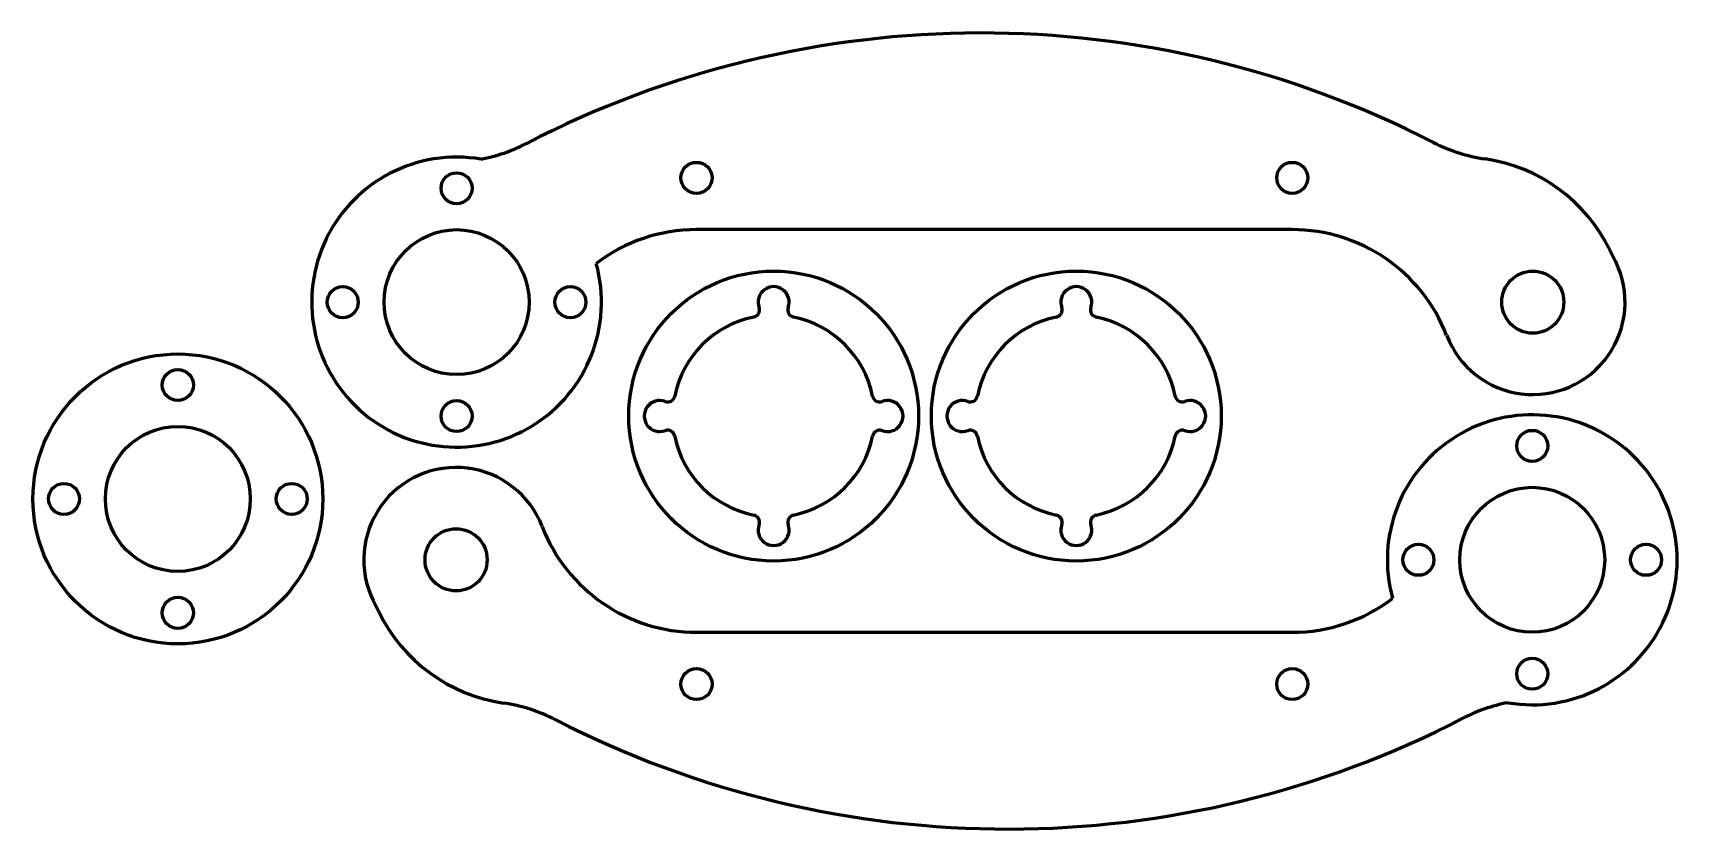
# Model space of a CAD drawing. Header units: millimetres. Extents: x -124 to 35, y 26 to 103.
import ezdxf

# ---------------------------------------------------------------- set-up
doc = ezdxf.new("R2010")
doc.units = ezdxf.units.MM
doc.linetypes.add('K5LT_BASIC', pattern=[0])

msp = doc.modelspace()

# ---------------------------------------------------------------- linework, layer by layer
at = {"color": 150, "linetype": 'K5LT_BASIC', "lineweight": 60, "true_color": 0x0080ff}
for p, q in [((-2.48, 83.93), (-60.03, 83.93)), ((28.22, 81.96), (28.76, 80.84)), ((-90.73, 47.02), (-91.27, 48.13)), ((-60.03, 45.05), (-2.48, 45.05))]:
    msp.add_line(p, q, dxfattribs=at)
for centre, radius in [((-83.21, 87.93), 1.5), ((-60.03, 88.93), 1.5), ((-2.48, 88.93), 1.5), ((-83.21, 76.93), 7), ((-52.58, 65.93), 14), ((-23.34, 65.93), 14), ((20.76, 76.93), 3), ((-94.21, 76.93), 1.5), ((-72.21, 76.93), 1.5), ((-110.14, 57.93), 14), ((-110.14, 68.93), 1.5), ((-83.21, 65.93), 1.5), ((-110.14, 57.93), 7), ((20.71, 63.05), 1.5), ((-121.14, 57.93), 1.5), ((-99.14, 57.93), 1.5), ((20.71, 52.05), 7), ((-83.26, 52.05), 3), ((9.71, 52.05), 1.5), ((31.71, 52.05), 1.5), ((-110.14, 46.93), 1.5), ((-60.03, 40.05), 1.5), ((-2.48, 40.05), 1.5), ((20.71, 41.05), 1.5)]:
    msp.add_circle(centre, radius, dxfattribs=at)
for centre, radius, start, end in [((-32.55, 7.24), 95.68, 62.8155, 117.3472), ((-83.85, 106.45), 16, 280.7814, 297.3472), ((18.48, 106.59), 16, 242.8155, 261.6815), ((-83.21, 76.93), 14, 80.3169, 15.4604), ((13.85, 74.93), 16, 26.0572, 81.6815), ((-60.03, 67.93), 16, 90, 127.2738), ((-2.48, 67.93), 16, 21.1755, 90), ((20.76, 76.93), 8.92, 201.1755, 26.0572), ((-52.58, 76.93), 1.5, 339.8945, 200.1055), ((-23.34, 76.93), 1.5, 339.8945, 200.1055), ((-54.64, 76.17), 0.7, 281.4023, 20.1055), ((-50.51, 76.17), 0.7, 159.8945, 258.5977), ((-25.41, 76.17), 0.7, 281.4023, 20.1055), ((-21.28, 76.17), 0.7, 159.8945, 258.5977), ((-52.58, 65.93), 9.75, 101.4023, 168.5977), ((-52.58, 65.93), 9.75, 11.4023, 78.5977), ((-23.34, 65.93), 9.75, 101.4023, 168.5977), ((-23.34, 65.93), 9.75, 11.4023, 78.5977), ((-63.58, 65.93), 1.5, 69.8945, 290.1055), ((-62.82, 67.99), 0.7, 249.8945, 348.5977), ((-42.33, 67.99), 0.7, 191.4023, 290.1055), ((-41.58, 65.93), 1.5, 249.8945, 110.1055), ((-34.34, 65.93), 1.5, 69.8945, 290.1055), ((-33.59, 67.99), 0.7, 249.8945, 348.5977), ((-13.1, 67.99), 0.7, 191.4023, 290.1055), ((-12.34, 65.93), 1.5, 249.8945, 110.1055), ((20.71, 52.05), 14, 260.3169, 195.4604), ((-62.82, 63.86), 0.7, 11.4023, 110.1055), ((-52.58, 65.93), 9.75, 191.4023, 258.5977), ((-52.58, 65.93), 9.75, 281.4023, 348.5977), ((-42.33, 63.86), 0.7, 69.8945, 168.5977), ((-33.59, 63.86), 0.7, 11.4023, 110.1055), ((-23.34, 65.93), 9.75, 191.4023, 258.5977), ((-23.34, 65.93), 9.75, 281.4023, 348.5977), ((-13.1, 63.86), 0.7, 69.8945, 168.5977), ((-83.26, 52.05), 8.92, 21.1755, 206.0572), ((-54.64, 55.68), 0.7, 339.8945, 78.5977), ((-50.51, 55.68), 0.7, 101.4023, 200.1055), ((-25.41, 55.68), 0.7, 339.8945, 78.5977), ((-21.28, 55.68), 0.7, 101.4023, 200.1055), ((-60.03, 61.05), 16, 201.1755, 270), ((-52.58, 54.93), 1.5, 159.8945, 20.1055), ((-23.34, 54.93), 1.5, 159.8945, 20.1055), ((-2.48, 61.05), 16, 270, 307.2738), ((-76.36, 54.05), 16, 206.0572, 261.6815), ((-80.99, 22.38), 16, 62.8155, 81.6815), ((21.34, 22.53), 16, 100.7814, 117.3472), ((-29.96, 121.73), 95.68, 242.8155, 297.3472)]:
    msp.add_arc(centre, radius, start, end, dxfattribs=at)

doc.saveas('drawing.dxf')
